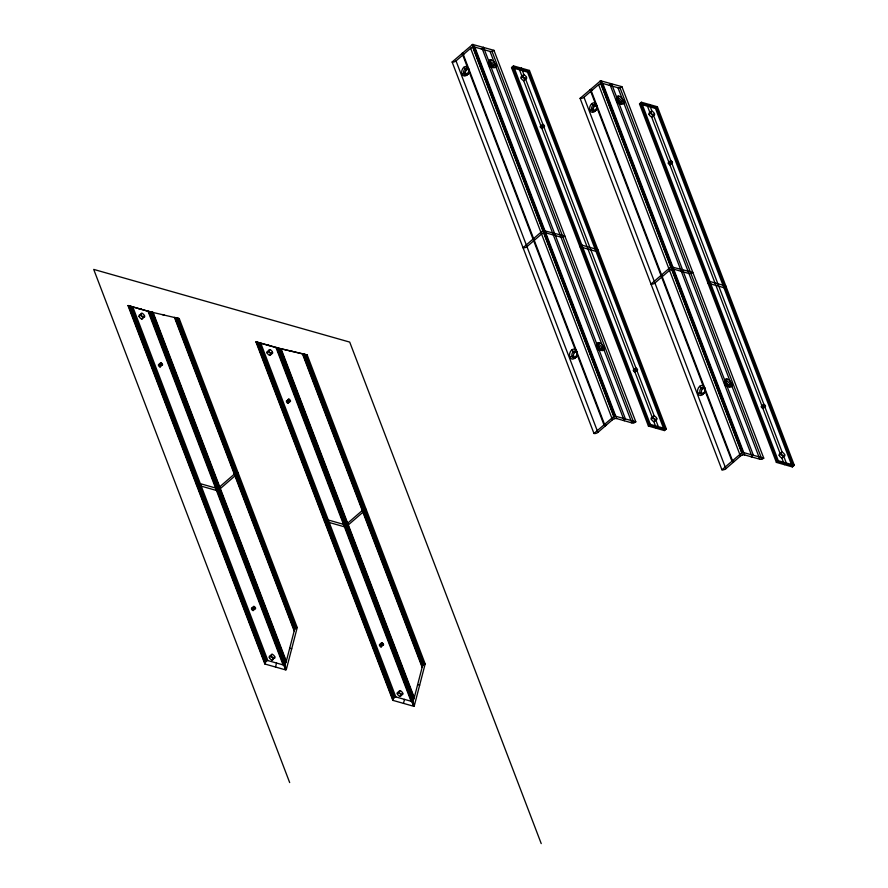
<?xml version="1.0" encoding="UTF-8"?>
<svg xmlns="http://www.w3.org/2000/svg" width="888" height="888" viewBox="0 0 888 888"><rect width="100%" height="100%" fill="white"/><g stroke="black" fill="none" stroke-linecap="round" stroke-linejoin="round"><path stroke-width="1.33" d="M488.988 62.726L488.7 64.846M596.714 347.696L597.191 345.632M616.949 99.068L616.66 101.188M724.675 384.038L725.152 381.962M275.513 667.032L276.545 663.047M264.846 664.002L127.961 305.528L148.751 311.433L285.647 669.907L264.846 664.002A5.872 4.196 -76.8 0 1 265.046 663.336A5.539 3.952 -76.8 0 1 265.301 662.714A4.784 3.419 -76.8 0 1 265.956 661.593A3.408 2.431 -76.8 0 1 266.855 660.75A2.276 1.621 -76.8 0 1 267.876 660.572L283.083 664.901A2.431 1.732 -76.8 0 0 284.171 664.712A3.641 2.597 -76.8 0 0 285.126 663.824A5.117 3.652 -76.8 0 0 285.836 662.626A5.916 4.229 -76.8 0 0 286.103 661.96A6.172 4.407 -76.8 0 0 286.313 661.26L294.183 630.968A5.772 4.118 -76.8 0 1 294.383 630.325A5.539 3.952 -76.8 0 1 294.627 629.692A4.784 3.419 -76.8 0 1 295.293 628.571A3.408 2.431 -76.8 0 1 296.192 627.727A2.276 1.632 -76.8 0 1 297.214 627.55L179.243 318.614L174.437 317.393L294.183 630.968M286.458 668.997L297.214 627.561M403.474 703.374L404.506 699.389M255.922 341.869L276.712 347.774L413.608 706.249L392.807 700.343L255.922 341.869L259.507 342.768L394.816 697.102A2.276 1.621 -76.8 0 1 395.837 696.914L411.044 701.243A2.431 1.732 -76.8 0 0 412.132 701.054A3.641 2.597 -76.8 0 0 413.087 700.155A5.117 3.652 -76.8 0 0 413.797 698.967A5.916 4.229 -76.8 0 0 414.063 698.29A6.172 4.407 -76.8 0 0 414.274 697.602L422.144 667.31A5.772 4.118 -76.8 0 1 422.344 666.655A5.539 3.952 -76.8 0 1 422.588 666.033A4.784 3.419 -76.8 0 1 423.254 664.912L304.639 354.279L280.386 348.562M425.174 663.902L414.419 705.338L278 348.107L307.204 354.956L425.174 663.902A2.276 1.632 -76.8 0 0 424.153 664.08A3.408 2.431 -76.8 0 0 423.254 664.912M490.853 59.774L489.665 63.337M618.814 96.115L617.626 99.678M598.035 346.109L599.056 342.679M725.995 382.451L727.017 379.021M466.733 75.147L468.009 73.815M594.694 111.488L595.97 110.145M574.825 358.197L576.023 356.665M702.785 394.538L703.984 393.007M140.126 314.974L142.047 313.32M139.161 316.494L141.081 314.829M142.613 317.471L144.533 315.806M141.647 318.981L143.567 317.316M452.125 62.005L472.649 44.444L493.95 50.327L635.786 421.8A2.908 1.51 -20.9 0 1 631.879 422.899L616.672 418.57A3.108 1.621 -20.9 0 0 612.487 419.747L597.89 432.378A2.908 1.51 -20.9 0 1 593.972 433.477L452.125 62.005A2.908 1.51 -20.9 0 0 456.032 60.917L470.64 48.274A3.108 1.621 -20.9 0 1 474.825 47.108L490.032 51.426A2.908 1.51 -20.9 0 0 493.939 50.339M481.363 48.962L483.283 47.308M492.152 65.834L495.704 64.635M491.186 67.344L493.839 67.577M159.019 364.457L160.939 362.804M160.362 363.714L158.441 365.379A1.521 0.744 49.1 0 0 159.507 366.689A1.521 0.744 49.1 0 0 160.55 366.744M162.448 364.313L160.528 365.978A1.521 0.744 49.1 0 0 159.452 364.668A1.521 0.744 49.1 0 0 158.419 364.613M159.94 366.888L161.86 365.223M511.521 67.566L513.442 65.901L529.437 70.441L666.333 428.926L664.413 430.58L648.407 426.04L511.521 67.566L527.516 72.106L664.413 430.58M527.516 72.106L529.437 70.441M521.167 78.177A2.509 1.221 49.1 0 1 522.943 77.001A2.509 1.221 49.1 0 1 524.431 80.497A2.509 1.221 49.1 0 1 521.167 78.177L523.043 76.412A2.509 1.221 49.1 0 1 524.886 75.347A2.509 1.221 49.1 0 1 526.34 78.843A2.509 1.221 49.1 0 1 523.088 76.501M524.575 79.054L526.495 77.389M268.087 351.315L270.008 349.661M267.122 352.825L269.042 351.171M270.574 353.813L272.494 352.148M269.608 355.322L271.528 353.657M540.404 126.962L542.324 125.297A1.521 0.744 49.1 0 1 543.434 124.653A1.521 0.744 49.1 0 1 544.322 126.773A1.521 0.744 49.1 0 1 542.346 125.352M542.49 127.55L544.411 125.896M580.086 98.346L600.61 80.775L621.911 86.669L763.747 458.141A2.908 1.51 -20.9 0 1 759.839 459.229L744.632 454.911A3.108 1.621 -20.9 0 0 740.448 456.088L725.851 468.72A2.908 1.51 -20.9 0 1 721.933 469.819L580.086 98.346A2.908 1.51 -20.9 0 0 583.993 97.258L598.601 84.615A3.108 1.621 -20.9 0 1 602.785 83.45L617.993 87.768A2.908 1.51 -20.9 0 0 621.9 86.68M609.323 85.303L611.244 83.639M620.113 102.164L623.665 100.977M619.147 103.674L621.8 103.918M286.979 400.799L288.9 399.145M288.311 400.055L286.402 401.72A1.521 0.744 49.1 0 0 287.468 403.019A1.521 0.744 49.1 0 0 288.511 403.085M290.409 400.655L288.489 402.308A1.521 0.744 49.1 0 0 287.412 401.01A1.521 0.744 49.1 0 0 286.38 400.943M287.901 403.23L289.821 401.565M639.482 103.907L641.402 102.242L657.398 106.782L794.294 465.257L792.362 466.922L776.367 462.382L639.482 103.907L655.477 108.447L792.362 466.922M655.477 108.447L657.398 106.782M649.128 114.519A2.509 1.221 49.1 0 1 650.904 113.331A2.509 1.221 49.1 0 1 652.391 116.839A2.509 1.221 49.1 0 1 649.128 114.519L651.004 112.743A2.509 1.221 49.1 0 1 652.846 111.688A2.509 1.221 49.1 0 1 654.301 115.185A2.509 1.221 49.1 0 1 651.048 112.843M218.248 490.387L238.228 473.093A2.908 1.51 -20.9 0 0 234.31 474.181L219.702 486.824A3.108 1.621 -20.9 0 1 215.518 487.989L200.311 483.671A2.908 1.521 -20.9 0 0 196.403 484.77L217.205 490.676M652.536 115.385L654.456 113.731M668.387 163.37A1.521 0.744 49.1 0 1 669.463 162.648A1.521 0.744 49.1 0 1 670.362 164.78A1.521 0.744 49.1 0 1 668.387 163.37L670.285 161.638A1.521 0.744 49.1 0 1 671.395 160.994A1.521 0.744 49.1 0 1 672.283 163.114A1.521 0.744 49.1 0 1 670.307 161.694M670.451 163.892L672.371 162.227M252.048 608.091L253.968 606.437M346.209 526.717L366.189 509.435A2.908 1.51 -20.9 0 0 362.271 510.522L347.663 523.165A3.108 1.621 -20.9 0 1 343.478 524.331L328.271 520.013A2.908 1.521 -20.9 0 0 324.364 521.101L345.166 527.017M253.391 607.348L251.471 609.013A1.521 0.744 49.1 0 0 252.547 610.311A1.521 0.744 49.1 0 0 253.579 610.378M255.478 607.947L253.557 609.601A1.521 0.744 49.1 0 0 252.492 608.302A1.521 0.744 49.1 0 0 251.448 608.236M252.98 610.522L254.9 608.857M599.2 350.194L599.389 350.027A2.531 1.01 53.3 0 1 597.069 347.352M270.352 656.01L272.272 654.345M269.386 657.52L271.306 655.855M272.838 658.496L274.758 656.831M271.872 660.006L273.793 658.341M633.466 370.662A1.521 0.744 49.1 0 1 634.543 369.941A1.521 0.744 49.1 0 1 635.442 372.072A1.521 0.744 49.1 0 1 633.466 370.662L635.353 368.931A1.521 0.744 49.1 0 1 636.463 368.276A1.521 0.744 49.1 0 1 637.362 370.407A1.521 0.744 49.1 0 1 635.386 368.997M635.53 371.184L637.451 369.53M593.972 433.477L614.441 415.917L635.797 421.8M623.21 420.435L625.13 418.77M380.009 644.433L381.929 642.768M381.352 643.689L379.431 645.354A1.521 0.744 49.1 0 0 380.508 646.653A1.521 0.744 49.1 0 0 381.54 646.719M383.438 644.277L381.518 645.942A1.521 0.744 49.1 0 0 380.453 644.644A1.521 0.744 49.1 0 0 379.409 644.577M380.941 646.864L382.861 645.199M651.348 419.103L653.279 417.438M654.8 420.08L656.72 418.415M648.407 426.04L650.327 424.375L666.333 428.926M727.161 386.535L727.35 386.369A2.531 1.01 53.3 0 1 725.03 383.683M398.312 692.34L400.233 690.686M397.347 693.85L399.267 692.196M400.799 694.838L402.719 693.173M399.833 696.347L401.753 694.682M761.427 407.004A1.521 0.744 49.1 0 1 762.503 406.282A1.521 0.744 49.1 0 1 763.403 408.413A1.521 0.744 49.1 0 1 761.427 407.004L763.314 405.272M763.491 407.525L765.412 405.86M721.933 469.819L742.401 452.258L763.758 458.141M751.17 456.765L753.091 455.111M779.309 455.444L781.24 453.779M782.761 456.421L784.681 454.756M776.367 462.382L778.288 460.717L794.294 465.257M600.177 348.684L603.907 347.541M728.138 385.026L731.867 383.882M462.015 74.037L465.59 73.238M589.976 110.378L593.55 109.579M569.863 357.031L573.604 356.099M697.824 393.373L701.564 392.441M602.042 350.483L599.555 350.083A2.531 0.999 53.1 0 0 600.244 349.916M730.003 386.824L727.516 386.424A2.542 0.999 52.9 0 0 728.204 386.258M138.628 308.558L141.425 309.213M150.039 311.766L179.243 318.614M266.589 344.899L269.386 345.554M127.961 305.528L149.439 311.621L286.158 669.641M152.281 312.188L153.091 312.387L286.313 661.26M152.57 312.254L286.103 661.96M174.925 317.504L294.383 630.325M152.214 312.176L149.062 311.522L285.914 669.863M279.32 348.307L259.507 342.768M304.639 354.279L307.204 354.956M277.311 347.941L414.119 705.982M277.267 347.918L413.875 706.204M462.371 53.136L464.369 53.713M590.331 89.477L592.329 90.054M466.478 69.808L463.758 67.344M468.897 70.374L468.476 68.443M594.438 106.149L591.719 103.685M596.858 106.715L596.436 104.784M604.217 424.608L606.215 425.174M732.178 460.95L734.176 461.516M162.26 314.53L164.269 315.107M290.221 350.871L292.23 351.448M289.699 648.24L291.697 648.817M417.66 684.581L419.658 685.159M699.644 386.324L702.452 389M571.683 349.994L574.492 352.658M641.402 102.242L778.288 460.717M619.968 87.679L761.815 459.151M617.993 87.768L759.839 459.229M611.51 83.716L616.66 97.203M618.181 101.188L724.83 380.486M726.029 383.605L753.357 455.189M610.389 85.614L752.236 457.076M602.785 83.45L744.632 454.911M601.109 80.764L742.956 452.225M600.577 80.786L742.424 452.247M600.066 81.052L741.913 452.525M600.677 83.539L742.523 455.011M598.601 84.615L740.448 456.088M591.297 90.942L733.144 462.404M590.076 89.699L595.215 103.186M596.747 107.171L703.085 385.67M704.894 390.398L731.923 461.172M583.993 97.258L725.851 468.72M513.442 65.901L650.327 424.375M492.008 51.349L633.854 422.81M490.032 51.426L631.879 422.899M483.549 47.375L488.7 60.861M490.22 64.846L596.869 344.144M598.068 347.264L625.396 418.847M482.428 49.273L624.275 420.734M474.825 47.108L616.672 418.57M473.149 44.422L614.995 415.895M472.616 44.444L614.463 415.917M472.105 44.722L613.952 416.183M472.716 47.197L614.563 418.67M470.64 48.274L612.487 419.747M463.336 54.601L605.183 426.062M462.115 53.358L467.255 66.844M468.786 70.84L575.124 349.328M576.934 354.057L603.962 424.83M456.032 60.917L597.89 432.378M541.225 843.6L349.717 342.102L93.706 269.397L289.677 782.572M305.983 354.623L424.153 664.08M303.43 353.979L422.588 666.033M302.886 353.846L422.344 666.655M302.397 353.735L422.144 667.31M281.052 348.718L414.274 697.602M280.53 348.596L414.063 698.29M279.953 348.462L413.797 698.967M278.666 348.14L413.087 700.166M277.866 348.074L414.363 705.516M277.722 348.041L414.296 705.683M277.223 347.763L412.132 701.054M275.924 347.408L411.044 701.243M260.717 343.09L395.837 696.925M258.164 342.424L393.917 697.935A4.784 3.419 -76.8 0 0 393.262 699.067A5.539 3.952 -76.8 0 0 393.007 699.677A5.872 4.196 -76.8 0 0 392.807 700.343M256.954 342.113L393.262 699.056M256.421 341.991L393.007 699.677M178.022 318.281L296.192 627.738M176.679 317.937L295.293 628.571M175.469 317.638L294.627 629.692M151.992 312.121L285.836 662.626M150.705 311.799L285.126 663.824M149.906 311.732L286.402 669.175M149.761 311.699L286.336 669.341M149.262 311.422L284.171 664.712M147.963 311.078L283.083 664.901M132.756 306.76L267.876 660.583M131.546 306.427L266.855 660.761M130.203 306.083L265.956 661.593M128.993 305.783L265.301 662.726M128.46 305.65L265.046 663.336M704.617 387.49L704.872 389.566M576.656 351.16L576.911 353.224M727.627 384.116A2.509 1.221 49.1 0 0 724.73 382.661A2.509 1.221 49.1 0 0 725.929 385.792A2.509 1.221 49.1 0 0 728.282 385.825A2.253 1.099 49.1 0 0 727.627 384.116A2.509 0.988 54.1 0 0 727.239 383.583M725.063 383.716A2.498 1.01 53.6 0 1 724.974 382.484M725.019 382.417A2.531 1.032 54.4 0 1 727.128 383.427M393.917 697.946A3.408 2.431 -76.8 0 1 394.816 697.091M597.102 347.375A2.498 1.01 53.6 0 1 597.014 346.142M599.666 347.785A2.509 1.221 49.1 0 0 596.769 346.32A2.509 1.221 49.1 0 0 597.968 349.45A2.509 1.221 49.1 0 0 600.321 349.484A2.253 1.099 49.1 0 0 599.666 347.774A2.509 0.988 54.1 0 0 599.278 347.241M597.058 346.076A2.531 1.032 54.4 0 1 599.167 347.086M521.445 68.176L519.513 69.841L522.089 76.557L524.009 74.892L521.445 68.176M525.529 78.899L523.609 80.564L540.981 126.041L542.901 124.376L525.529 78.899M543.833 126.806L541.913 128.471L634.021 369.674L635.941 368.009L543.833 126.806M649.405 104.518L647.474 106.172L650.049 112.898L651.97 111.233L649.405 104.518M653.49 115.24L651.57 116.894L668.942 162.382L670.862 160.717L653.49 115.24M543.023 230.447L523.043 247.741A2.908 1.51 -20.9 0 0 526.961 246.653L541.569 234.01A3.108 1.621 -20.9 0 1 545.754 232.845L560.961 237.163A2.908 1.51 -20.9 0 0 564.868 236.064L543.067 230.414M671.794 163.148L669.874 164.813L761.982 406.016L763.902 404.351L671.794 163.148M581.884 245.144L579.964 246.797L595.959 251.348L597.879 249.683L581.884 245.144M670.984 266.788L651.004 284.082A2.908 1.51 -20.9 0 0 654.922 282.995L669.53 270.352A3.108 1.621 -20.9 0 1 673.715 269.186L688.922 273.504A2.908 1.51 -20.9 0 0 692.829 272.405L671.028 266.755M709.845 281.474L707.925 283.139L723.92 287.69L725.84 286.025L709.845 281.474M636.863 370.44L634.942 372.105L652.314 417.593L654.234 415.928L636.863 370.44M655.766 419.924L653.834 421.589L656.41 428.316L658.33 426.651L655.766 419.924M764.823 406.782L762.903 408.447L780.275 453.923L782.195 452.27L764.823 406.782M783.727 456.266L781.795 457.931L784.37 464.646L786.291 462.992L783.727 456.266M528.482 71.273L512.476 66.733L649.372 425.208L665.367 429.748L528.482 71.273M656.443 107.615L640.437 103.075L777.333 461.549L793.328 466.089L656.443 107.615M763.347 405.339A1.521 0.744 49.1 0 0 765.323 406.748A1.521 0.744 49.1 0 0 764.424 404.617A1.521 0.744 49.1 0 0 763.347 405.339M781.274 453.868A2.509 1.221 49.1 0 0 784.526 456.21A2.509 1.221 49.1 0 0 783.072 452.714A2.509 1.221 49.1 0 0 781.274 453.868M779.353 455.533A2.509 1.221 49.1 0 0 782.606 457.875A2.509 1.221 49.1 0 0 781.151 454.379A2.509 1.221 49.1 0 0 779.353 455.533M596.225 109.901A2.509 1.754 -74.1 0 0 596.015 105.783A2.509 1.754 -74.1 0 0 593.384 108.769A2.509 1.754 -74.1 0 0 596.225 109.901M616.705 101.299A2.509 1.221 49.1 0 0 619.968 103.618A2.509 1.221 49.1 0 0 618.481 100.111A2.509 1.221 49.1 0 0 616.705 101.299M596.037 109.846A2.509 1.754 -74.1 0 0 595.815 105.728A2.509 1.754 -74.1 0 0 593.195 108.725A2.509 1.754 -74.1 0 0 596.037 109.846M616.894 101.143A2.509 1.221 49.1 0 0 620.146 103.463A2.509 1.221 49.1 0 0 618.659 99.956A2.509 1.221 49.1 0 0 616.894 101.143M617.038 99.278A4.895 2.387 49.1 0 0 623.398 103.807A4.895 2.387 49.1 0 0 620.49 96.97A4.895 2.387 49.1 0 0 617.038 99.278M595.182 111A4.895 3.43 -74.1 0 0 594.771 102.953A4.895 3.43 -74.1 0 0 589.654 108.802A4.895 3.43 -74.1 0 0 595.182 111M725.219 382.151A4.895 2.387 49.1 0 0 731.579 386.724A4.895 2.387 49.1 0 0 728.726 379.886A4.895 2.387 49.1 0 0 725.219 382.151M703.396 393.906A5.15 3.608 -74.1 0 0 702.752 385.525A5.15 3.608 -74.1 0 0 697.491 391.874A5.15 3.608 -74.1 0 0 703.396 393.906M704.228 392.751A2.509 1.754 -74.1 0 0 704.018 388.633A2.509 1.754 -74.1 0 0 701.398 391.63A2.509 1.754 -74.1 0 0 704.228 392.751M616.949 100.277A3.585 1.754 49.1 0 0 621.611 103.63A3.585 1.754 49.1 0 0 619.513 98.612A3.585 1.754 49.1 0 0 616.949 100.277M595.715 110.29A3.585 2.509 -74.1 0 0 595.271 104.44A3.585 2.509 -74.1 0 0 591.597 108.869A3.585 2.509 -74.1 0 0 595.715 110.29M725.152 383.183A3.585 1.754 49.1 0 0 729.814 386.535A3.585 1.754 49.1 0 0 727.716 381.518A3.585 1.754 49.1 0 0 725.152 383.183M703.918 393.195A3.585 2.509 -74.1 0 0 703.474 387.346A3.585 2.509 -74.1 0 0 699.8 391.775A3.585 2.509 -74.1 0 0 703.918 393.195M381.374 643.756A1.521 0.744 49.1 0 0 383.361 645.165A1.521 0.744 49.1 0 0 382.451 643.034A1.521 0.744 49.1 0 0 381.374 643.756M288.345 400.122A1.521 0.744 49.1 0 0 290.321 401.531A1.521 0.744 49.1 0 0 289.421 399.4A1.521 0.744 49.1 0 0 288.345 400.122M397.402 693.983A2.509 1.221 49.1 0 0 400.666 696.281A2.509 1.221 49.1 0 0 399.156 692.773A2.509 1.221 49.1 0 0 397.402 693.983M399.311 692.307A2.509 1.221 49.1 0 0 402.575 694.627A2.509 1.221 49.1 0 0 401.087 691.119A2.509 1.221 49.1 0 0 399.311 692.307M267.177 352.958A2.509 1.221 49.1 0 0 270.44 355.256A2.509 1.221 49.1 0 0 268.92 351.748A2.509 1.221 49.1 0 0 267.177 352.958M269.086 351.282A2.509 1.221 49.1 0 0 272.35 353.602A2.509 1.221 49.1 0 0 270.862 350.094A2.509 1.221 49.1 0 0 269.086 351.282M141.125 314.94A2.509 1.221 49.1 0 0 144.389 317.26A2.509 1.221 49.1 0 0 142.901 313.753A2.509 1.221 49.1 0 0 141.125 314.94M139.216 316.616A2.509 1.221 49.1 0 0 142.48 318.914A2.509 1.221 49.1 0 0 140.97 315.406A2.509 1.221 49.1 0 0 139.216 316.616M271.351 655.966A2.509 1.221 49.1 0 0 274.614 658.285A2.509 1.221 49.1 0 0 273.127 654.778A2.509 1.221 49.1 0 0 271.351 655.966M269.441 657.642A2.509 1.221 49.1 0 0 272.705 659.939A2.509 1.221 49.1 0 0 271.195 656.432A2.509 1.221 49.1 0 0 269.441 657.642M160.384 363.78A1.521 0.744 49.1 0 0 162.36 365.19A1.521 0.744 49.1 0 0 161.461 363.07A1.521 0.744 49.1 0 0 160.384 363.78M253.413 607.414A1.521 0.744 49.1 0 0 255.4 608.824A1.521 0.744 49.1 0 0 254.49 606.693A1.521 0.744 49.1 0 0 253.413 607.414M575.435 357.564A5.15 3.608 -74.1 0 0 574.791 349.184A5.15 3.608 -74.1 0 0 569.53 355.533A5.15 3.608 -74.1 0 0 575.435 357.564M575.957 356.854A3.585 2.509 -74.1 0 0 575.513 351.004A3.585 2.509 -74.1 0 0 571.839 355.433A3.585 2.509 -74.1 0 0 575.957 356.854M597.258 345.809A4.895 2.387 49.1 0 0 603.618 350.383A4.895 2.387 49.1 0 0 600.765 343.556A4.895 2.387 49.1 0 0 597.258 345.809M597.191 346.842A3.585 1.754 49.1 0 0 601.853 350.194A3.585 1.754 49.1 0 0 599.755 345.177A3.585 1.754 49.1 0 0 597.191 346.842M467.221 74.659A4.895 3.43 -74.1 0 0 466.811 66.611A4.895 3.43 -74.1 0 0 461.693 72.461A4.895 3.43 -74.1 0 0 467.221 74.659M468.076 73.504A2.509 1.754 -74.1 0 0 467.865 69.386A2.509 1.754 -74.1 0 0 465.234 72.383A2.509 1.754 -74.1 0 0 468.076 73.504M467.754 73.948A3.585 2.509 -74.1 0 0 467.31 68.099A3.585 2.509 -74.1 0 0 463.636 72.527A3.585 2.509 -74.1 0 0 467.754 73.948M468.265 73.56A2.509 1.754 -74.1 0 0 468.054 69.442A2.509 1.754 -74.1 0 0 465.423 72.439A2.509 1.754 -74.1 0 0 468.265 73.56M489.077 62.937A4.895 2.387 49.1 0 0 495.437 67.466A4.895 2.387 49.1 0 0 492.529 60.628A4.895 2.387 49.1 0 0 489.077 62.937M488.933 64.802A2.509 1.221 49.1 0 0 492.185 67.122A2.509 1.221 49.1 0 0 490.709 63.614A2.509 1.221 49.1 0 0 488.933 64.802M488.988 63.936A3.585 1.754 49.1 0 0 493.65 67.288A3.585 1.754 49.1 0 0 491.552 62.271A3.585 1.754 49.1 0 0 488.988 63.936M488.744 64.957A2.509 1.221 49.1 0 0 492.008 67.277A2.509 1.221 49.1 0 0 490.52 63.781A2.509 1.221 49.1 0 0 488.744 64.957M576.268 356.41A2.509 1.754 -74.2 0 0 576.057 352.292A2.509 1.754 -74.2 0 0 573.437 355.289A2.509 1.754 -74.2 0 0 576.268 356.41M651.392 419.192A2.509 1.221 49.1 0 0 654.645 421.534A2.509 1.221 49.1 0 0 653.191 418.037A2.509 1.221 49.1 0 0 651.392 419.192M540.426 127.028A1.521 0.744 49.1 0 0 542.402 128.438A1.521 0.744 49.1 0 0 541.502 126.307A1.521 0.744 49.1 0 0 540.426 127.028M653.313 417.538A2.509 1.221 49.1 0 0 656.576 419.869A2.509 1.221 49.1 0 0 655.111 416.372A2.509 1.221 49.1 0 0 653.313 417.538"/></g></svg>
